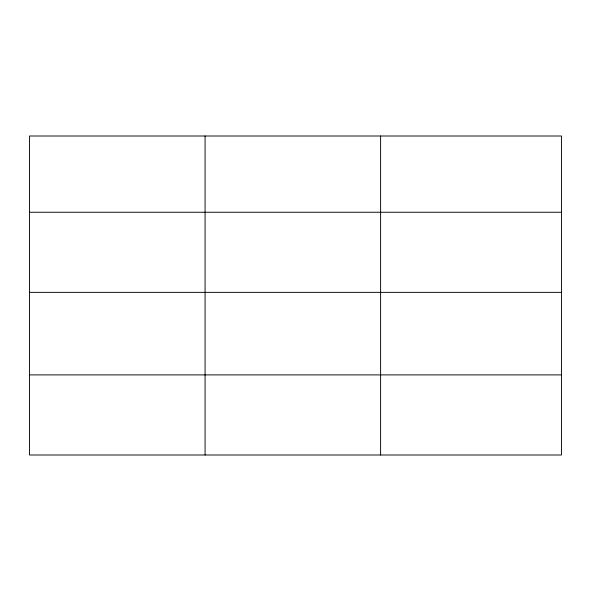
<?xml version="1.0" encoding="UTF-8"?>
<svg xmlns="http://www.w3.org/2000/svg" width="591" height="591" viewBox="0 0 591 591"><rect width="100%" height="100%" fill="white"/><g stroke="black" fill="none" stroke-linecap="round" stroke-linejoin="round"><path stroke-width="0.89" d="M561.45 292.36L561.45 136.004L29.55 136.004L29.55 454.996L561.45 454.996L561.45 292.36L29.55 292.36M29.55 212.25L561.45 212.25M29.55 374.893L561.45 374.893M380.604 136.004L380.604 454.996M205.077 136.004L205.077 454.996"/></g></svg>
